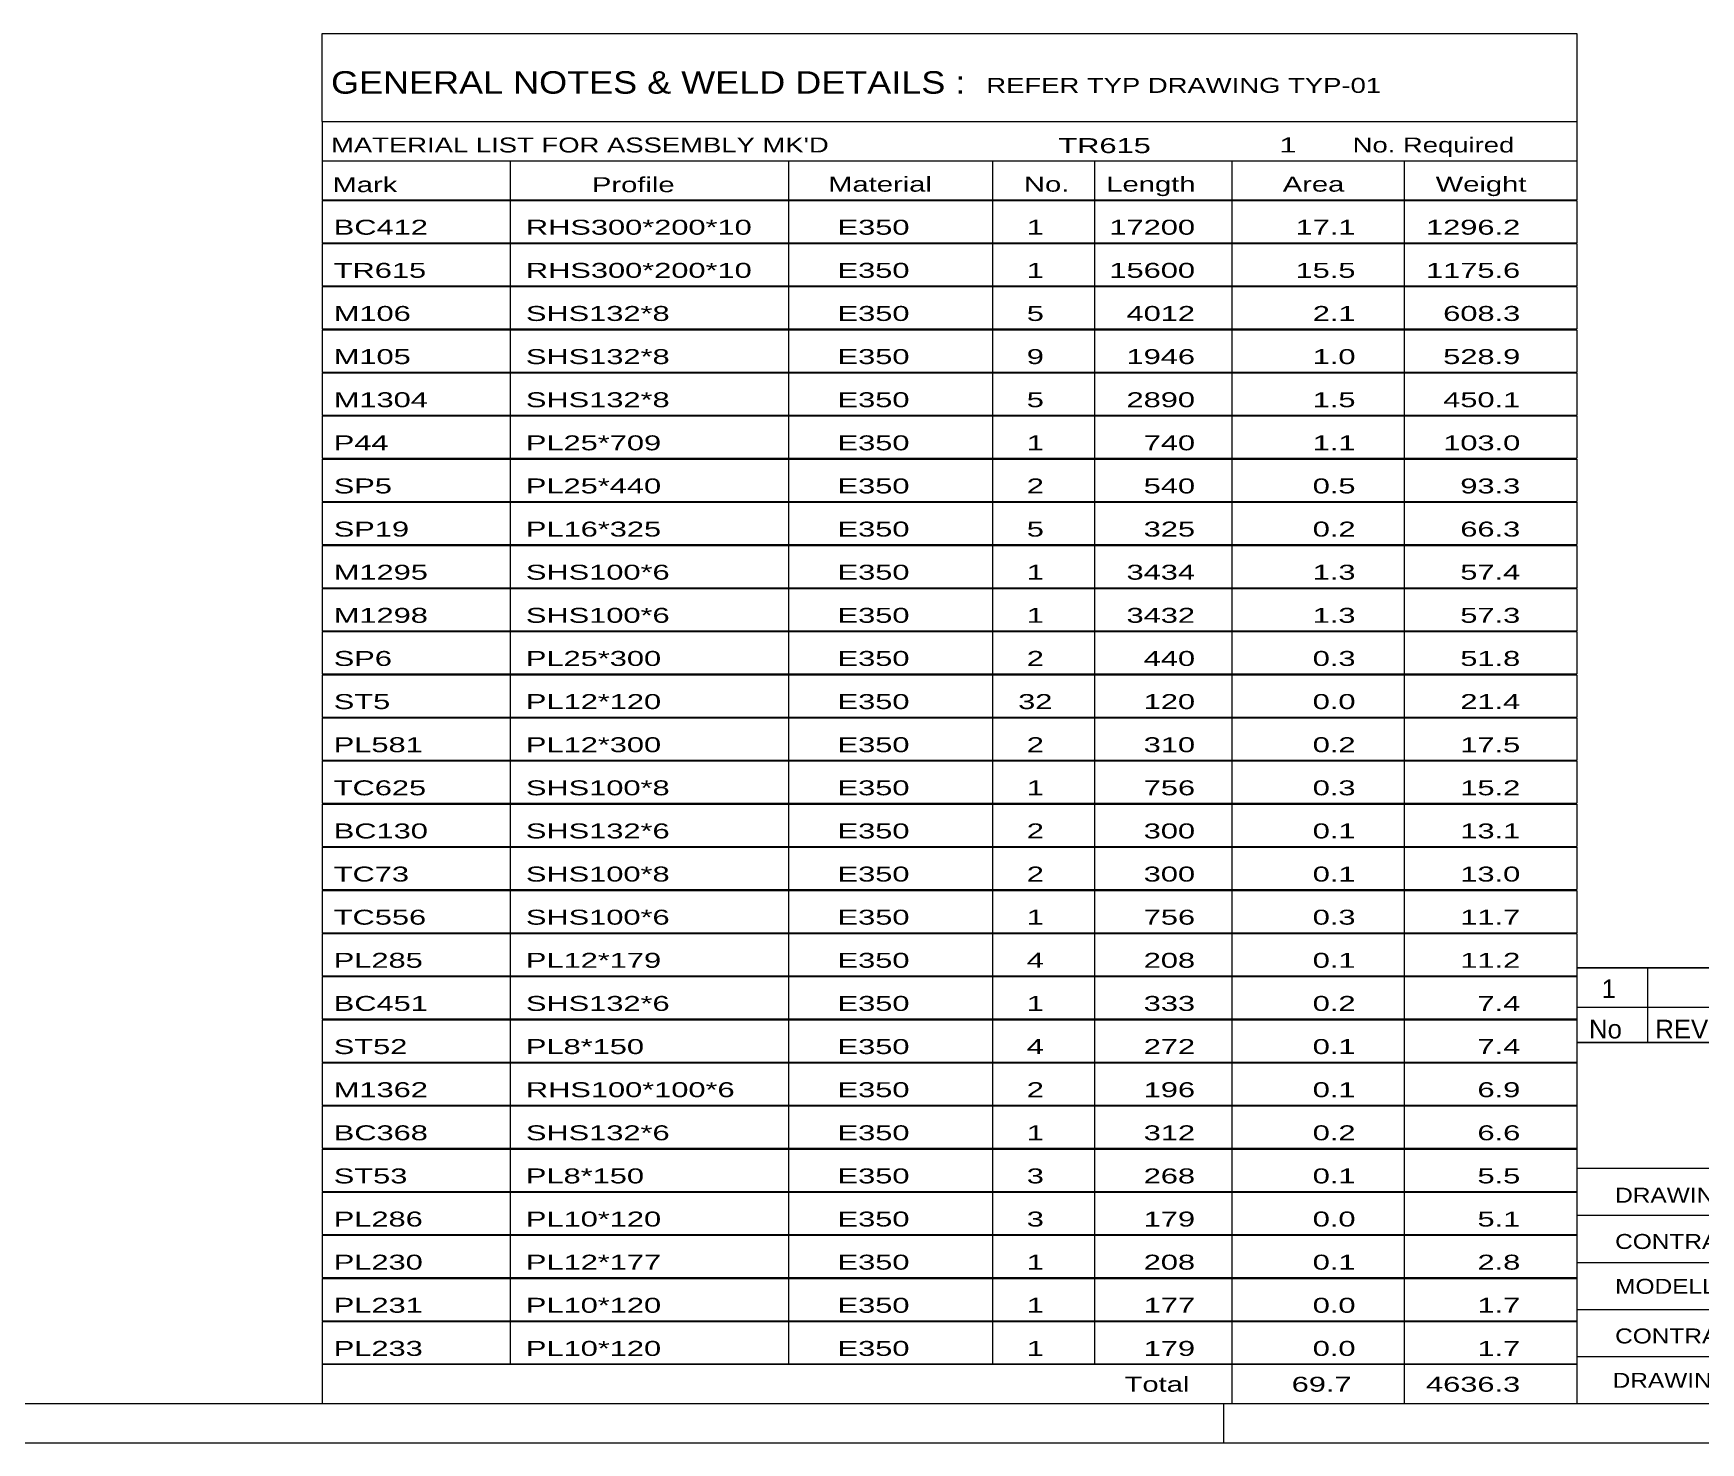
# Model space of a CAD drawing. Header units: millimetres. Extents: x -92 to 749, y -446 to 148.
# Drawn here: x 387.3 to 599.9, y -445.9 to -266.1 of the extents above; entities that cross this region are included whole.
import ezdxf

# ---------------------------------------------------------------- set-up
doc = ezdxf.new("R2010")
doc.units = ezdxf.units.MM
doc.styles.add('Arial Narrow', font='ARIALN.TTF', dxfattribs={"height": 0.2})

# ---------------------------------------------------------------- blocks, each defined once
blk = doc.blocks.new('Unknown-122567614-1163')
at = {"color": 5, "linetype": 'Continuous'}
for p, q in [((-86.86, -440.88), (744.14, -440.88)), ((539.14, -445.88), (539.14, -440.88)), ((-91.86, -445.88), (749.14, -445.88))]:
    blk.add_line(p, q, dxfattribs=at)
blk = doc.blocks.new('Unknown-122567614-20808')
at = {"color": 7, "linetype": 'Continuous'}
for p, q in [((424.14, -266.13), (584.14, -266.13)), ((424.14, -277.38), (424.14, -266.13)), ((584.14, -266.13), (584.14, -277.38)), ((424.14, -277.38), (584.14, -277.38)), ((424.14, -277.38), (424.14, -282.38)), ((584.14, -277.38), (584.14, -282.38)), ((424.14, -282.38), (584.14, -282.38)), ((424.14, -282.38), (424.14, -287.38)), ((448.14, -282.38), (448.14, -287.38)), ((483.64, -282.38), (483.64, -287.38)), ((509.64, -282.38), (509.64, -287.38)), ((522.64, -282.38), (522.64, -287.38)), ((540.14, -282.38), (540.14, -287.38)), ((562.14, -282.38), (562.14, -287.38)), ((584.14, -282.38), (584.14, -287.38)), ((424.14, -287.38), (584.14, -287.38)), ((424.14, -287.43), (424.14, -292.83)), ((424.14, -287.43), (584.14, -287.43)), ((448.14, -287.38), (448.14, -292.88)), ((483.64, -287.38), (483.64, -292.88)), ((509.64, -287.38), (509.64, -292.88)), ((522.64, -287.38), (522.64, -292.88)), ((540.14, -287.38), (540.14, -292.88)), ((562.14, -287.38), (562.14, -292.88)), ((584.14, -287.43), (584.14, -292.83)), ((424.14, -292.83), (584.14, -292.83)), ((424.14, -292.93), (424.14, -298.33)), ((424.14, -292.93), (584.14, -292.93)), ((448.14, -292.88), (448.14, -298.38)), ((483.64, -292.88), (483.64, -298.38)), ((509.64, -292.88), (509.64, -298.38)), ((522.64, -292.88), (522.64, -298.38)), ((540.14, -292.88), (540.14, -298.38)), ((562.14, -292.88), (562.14, -298.38)), ((584.14, -292.93), (584.14, -298.33)), ((424.14, -298.33), (584.14, -298.33)), ((424.14, -298.43), (424.14, -303.83)), ((424.14, -298.43), (584.14, -298.43)), ((448.14, -298.38), (448.14, -303.88)), ((483.64, -298.38), (483.64, -303.88)), ((509.64, -298.38), (509.64, -303.88)), ((522.64, -298.38), (522.64, -303.88)), ((540.14, -298.38), (540.14, -303.88)), ((562.14, -298.38), (562.14, -303.88)), ((584.14, -298.43), (584.14, -303.83)), ((424.14, -303.83), (584.14, -303.83)), ((424.14, -303.93), (424.14, -309.33)), ((424.14, -303.93), (584.14, -303.93)), ((448.14, -303.88), (448.14, -309.38)), ((483.64, -303.88), (483.64, -309.38)), ((509.64, -303.88), (509.64, -309.38)), ((522.64, -303.88), (522.64, -309.38)), ((540.14, -303.88), (540.14, -309.38)), ((562.14, -303.88), (562.14, -309.38)), ((584.14, -303.93), (584.14, -309.33)), ((424.14, -309.33), (584.14, -309.33)), ((424.14, -309.43), (424.14, -314.83)), ((424.14, -309.43), (584.14, -309.43)), ((448.14, -309.38), (448.14, -314.88)), ((483.64, -309.38), (483.64, -314.88)), ((509.64, -309.38), (509.64, -314.88)), ((522.64, -309.38), (522.64, -314.88)), ((540.14, -309.38), (540.14, -314.88)), ((562.14, -309.38), (562.14, -314.88)), ((584.14, -309.43), (584.14, -314.83)), ((424.14, -314.83), (584.14, -314.83)), ((424.14, -314.93), (424.14, -320.33)), ((424.14, -314.93), (584.14, -314.93)), ((448.14, -314.88), (448.14, -320.38)), ((483.64, -314.88), (483.64, -320.38)), ((509.64, -314.88), (509.64, -320.38)), ((522.64, -314.88), (522.64, -320.38)), ((540.14, -314.88), (540.14, -320.38)), ((562.14, -314.88), (562.14, -320.38)), ((584.14, -314.93), (584.14, -320.33)), ((424.14, -320.33), (584.14, -320.33)), ((424.14, -320.43), (424.14, -325.83)), ((424.14, -320.43), (584.14, -320.43)), ((448.14, -320.38), (448.14, -325.88)), ((483.64, -320.38), (483.64, -325.88)), ((509.64, -320.38), (509.64, -325.88)), ((522.64, -320.38), (522.64, -325.88)), ((540.14, -320.38), (540.14, -325.88)), ((562.14, -320.38), (562.14, -325.88)), ((584.14, -320.43), (584.14, -325.83)), ((424.14, -325.83), (584.14, -325.83)), ((424.14, -325.93), (424.14, -331.33)), ((424.14, -325.93), (584.14, -325.93)), ((448.14, -325.88), (448.14, -331.38)), ((483.64, -325.88), (483.64, -331.38)), ((509.64, -325.88), (509.64, -331.38)), ((522.64, -325.88), (522.64, -331.38)), ((540.14, -325.88), (540.14, -331.38)), ((562.14, -325.88), (562.14, -331.38)), ((584.14, -325.93), (584.14, -331.33)), ((424.14, -331.33), (584.14, -331.33)), ((424.14, -331.43), (424.14, -336.83)), ((424.14, -331.43), (584.14, -331.43)), ((448.14, -331.38), (448.14, -336.88)), ((483.64, -331.38), (483.64, -336.88)), ((509.64, -331.38), (509.64, -336.88)), ((522.64, -331.38), (522.64, -336.88)), ((540.14, -331.38), (540.14, -336.88)), ((562.14, -331.38), (562.14, -336.88)), ((584.14, -331.43), (584.14, -336.83)), ((424.14, -336.83), (584.14, -336.83)), ((424.14, -336.93), (424.14, -342.33)), ((424.14, -336.93), (584.14, -336.93)), ((448.14, -336.88), (448.14, -342.38)), ((483.64, -336.88), (483.64, -342.38)), ((509.64, -336.88), (509.64, -342.38)), ((522.64, -336.88), (522.64, -342.38)), ((540.14, -336.88), (540.14, -342.38)), ((562.14, -336.88), (562.14, -342.38)), ((584.14, -336.93), (584.14, -342.33)), ((424.14, -342.33), (584.14, -342.33)), ((424.14, -342.43), (424.14, -347.83)), ((424.14, -342.43), (584.14, -342.43)), ((448.14, -342.38), (448.14, -347.88)), ((483.64, -342.38), (483.64, -347.88)), ((509.64, -342.38), (509.64, -347.88)), ((522.64, -342.38), (522.64, -347.88)), ((540.14, -342.38), (540.14, -347.88)), ((562.14, -342.38), (562.14, -347.88)), ((584.14, -342.43), (584.14, -347.83)), ((424.14, -347.83), (584.14, -347.83)), ((424.14, -347.93), (424.14, -353.33)), ((424.14, -347.93), (584.14, -347.93)), ((448.14, -347.88), (448.14, -353.38)), ((483.64, -347.88), (483.64, -353.38)), ((509.64, -347.88), (509.64, -353.38)), ((522.64, -347.88), (522.64, -353.38)), ((540.14, -347.88), (540.14, -353.38)), ((562.14, -347.88), (562.14, -353.38)), ((584.14, -347.93), (584.14, -353.33)), ((424.14, -353.33), (584.14, -353.33)), ((424.14, -353.43), (424.14, -358.83)), ((424.14, -353.43), (584.14, -353.43)), ((448.14, -353.38), (448.14, -358.88)), ((483.64, -353.38), (483.64, -358.88)), ((509.64, -353.38), (509.64, -358.88)), ((522.64, -353.38), (522.64, -358.88)), ((540.14, -353.38), (540.14, -358.88)), ((562.14, -353.38), (562.14, -358.88)), ((584.14, -353.43), (584.14, -358.83)), ((424.14, -358.83), (584.14, -358.83)), ((424.14, -358.93), (424.14, -364.33)), ((424.14, -358.93), (584.14, -358.93)), ((448.14, -358.88), (448.14, -364.38)), ((483.64, -358.88), (483.64, -364.38)), ((509.64, -358.88), (509.64, -364.38)), ((522.64, -358.88), (522.64, -364.38)), ((540.14, -358.88), (540.14, -364.38)), ((562.14, -358.88), (562.14, -364.38)), ((584.14, -358.93), (584.14, -364.33)), ((424.14, -364.33), (584.14, -364.33)), ((424.14, -364.43), (424.14, -369.83)), ((424.14, -364.43), (584.14, -364.43)), ((448.14, -364.38), (448.14, -369.88)), ((483.64, -364.38), (483.64, -369.88)), ((509.64, -364.38), (509.64, -369.88)), ((522.64, -364.38), (522.64, -369.88)), ((540.14, -364.38), (540.14, -369.88)), ((562.14, -364.38), (562.14, -369.88)), ((584.14, -364.43), (584.14, -369.83)), ((424.14, -369.83), (584.14, -369.83)), ((448.14, -369.88), (448.14, -375.38)), ((483.64, -369.88), (483.64, -375.38)), ((509.64, -369.88), (509.64, -375.38)), ((522.64, -369.88), (522.64, -375.38)), ((540.14, -369.88), (540.14, -375.38)), ((562.14, -369.88), (562.14, -375.38)), ((424.14, -369.93), (424.14, -375.33)), ((424.14, -369.93), (584.14, -369.93)), ((584.14, -369.93), (584.14, -375.33)), ((424.14, -375.33), (584.14, -375.33)), ((424.14, -375.43), (424.14, -380.83)), ((424.14, -375.43), (584.14, -375.43)), ((448.14, -375.38), (448.14, -380.88)), ((483.64, -375.38), (483.64, -380.88)), ((509.64, -375.38), (509.64, -380.88)), ((522.64, -375.38), (522.64, -380.88)), ((540.14, -375.38), (540.14, -380.88)), ((562.14, -375.38), (562.14, -380.88)), ((584.14, -375.43), (584.14, -380.83)), ((424.14, -380.83), (584.14, -380.83)), ((424.14, -380.93), (424.14, -386.33)), ((424.14, -380.93), (584.14, -380.93)), ((448.14, -380.88), (448.14, -386.38)), ((483.64, -380.88), (483.64, -386.38)), ((509.64, -380.88), (509.64, -386.38)), ((522.64, -380.88), (522.64, -386.38)), ((540.14, -380.88), (540.14, -386.38)), ((562.14, -380.88), (562.14, -386.38)), ((584.14, -380.93), (584.14, -386.33)), ((424.14, -386.33), (584.14, -386.33)), ((424.14, -386.43), (424.14, -391.83)), ((424.14, -386.43), (584.14, -386.43)), ((448.14, -386.38), (448.14, -391.88)), ((483.64, -386.38), (483.64, -391.88)), ((509.64, -386.38), (509.64, -391.88)), ((522.64, -386.38), (522.64, -391.88)), ((540.14, -386.38), (540.14, -391.88)), ((562.14, -386.38), (562.14, -391.88)), ((584.14, -386.43), (584.14, -391.83)), ((424.14, -391.83), (584.14, -391.83)), ((424.14, -391.93), (424.14, -397.33)), ((424.14, -391.93), (584.14, -391.93)), ((448.14, -391.88), (448.14, -397.38)), ((483.64, -391.88), (483.64, -397.38)), ((509.64, -391.88), (509.64, -397.38)), ((522.64, -391.88), (522.64, -397.38)), ((540.14, -391.88), (540.14, -397.38)), ((562.14, -391.88), (562.14, -397.38)), ((584.14, -391.93), (584.14, -397.33)), ((424.14, -397.33), (584.14, -397.33)), ((424.14, -397.43), (424.14, -402.83)), ((424.14, -397.43), (584.14, -397.43)), ((448.14, -397.38), (448.14, -402.88)), ((483.64, -397.38), (483.64, -402.88)), ((509.64, -397.38), (509.64, -402.88)), ((522.64, -397.38), (522.64, -402.88)), ((540.14, -397.38), (540.14, -402.88)), ((562.14, -397.38), (562.14, -402.88)), ((584.14, -397.43), (584.14, -402.83)), ((424.14, -402.83), (584.14, -402.83)), ((424.14, -402.93), (424.14, -408.33)), ((424.14, -402.93), (584.14, -402.93)), ((448.14, -402.88), (448.14, -408.38)), ((483.64, -402.88), (483.64, -408.38)), ((509.64, -402.88), (509.64, -408.38)), ((522.64, -402.88), (522.64, -408.38)), ((540.14, -402.88), (540.14, -408.38)), ((562.14, -402.88), (562.14, -408.38)), ((584.14, -402.93), (584.14, -408.33)), ((424.14, -408.33), (584.14, -408.33)), ((424.14, -408.43), (424.14, -413.83)), ((424.14, -408.43), (584.14, -408.43)), ((448.14, -408.38), (448.14, -413.88)), ((483.64, -408.38), (483.64, -413.88)), ((509.64, -408.38), (509.64, -413.88)), ((522.64, -408.38), (522.64, -413.88)), ((540.14, -408.38), (540.14, -413.88)), ((562.14, -408.38), (562.14, -413.88)), ((584.14, -408.43), (584.14, -413.83)), ((424.14, -413.83), (584.14, -413.83)), ((424.14, -413.93), (424.14, -419.33)), ((424.14, -413.93), (584.14, -413.93)), ((448.14, -413.88), (448.14, -419.38)), ((483.64, -413.88), (483.64, -419.38)), ((509.64, -413.88), (509.64, -419.38)), ((522.64, -413.88), (522.64, -419.38)), ((540.14, -413.88), (540.14, -419.38)), ((562.14, -413.88), (562.14, -419.38)), ((584.14, -413.93), (584.14, -419.33)), ((424.14, -419.33), (584.14, -419.33)), ((424.14, -419.43), (424.14, -424.83)), ((424.14, -419.43), (584.14, -419.43)), ((448.14, -419.38), (448.14, -424.88)), ((483.64, -419.38), (483.64, -424.88)), ((509.64, -419.38), (509.64, -424.88)), ((522.64, -419.38), (522.64, -424.88)), ((540.14, -419.38), (540.14, -424.88)), ((562.14, -419.38), (562.14, -424.88)), ((584.14, -419.43), (584.14, -424.83)), ((424.14, -424.83), (584.14, -424.83)), ((424.14, -424.93), (424.14, -430.33)), ((424.14, -424.93), (584.14, -424.93)), ((448.14, -424.88), (448.14, -430.38)), ((483.64, -424.88), (483.64, -430.38)), ((509.64, -424.88), (509.64, -430.38)), ((522.64, -424.88), (522.64, -430.38)), ((540.14, -424.88), (540.14, -430.38)), ((562.14, -424.88), (562.14, -430.38)), ((584.14, -424.93), (584.14, -430.33)), ((424.14, -430.33), (584.14, -430.33)), ((424.14, -430.43), (424.14, -435.83)), ((424.14, -430.43), (584.14, -430.43)), ((448.14, -430.38), (448.14, -435.88)), ((483.64, -430.38), (483.64, -435.88)), ((509.64, -430.38), (509.64, -435.88)), ((522.64, -430.38), (522.64, -435.88)), ((540.14, -430.38), (540.14, -435.88)), ((562.14, -430.38), (562.14, -435.88)), ((584.14, -430.43), (584.14, -435.83)), ((424.14, -435.83), (584.14, -435.83)), ((424.14, -435.88), (584.14, -435.88)), ((424.14, -435.88), (424.14, -440.88)), ((540.14, -435.88), (540.14, -440.88)), ((562.14, -435.88), (562.14, -440.88)), ((584.14, -435.88), (584.14, -440.88)), ((424.14, -440.88), (584.14, -440.88))]:
    blk.add_line(p, q, dxfattribs=at)
at = {"color": 7, "style": 'Arial Narrow'}
for s, height, width, p in [('GENERAL NOTES & WELD DETAILS :', 2.8633, 1.4, (425.29, -273.82)), ('REFER TYP DRAWING TYP-01', 1.9089, 1.6, (508.84, -273.72)), ("MATERIAL LIST FOR ASSEMBLY MK'D", 1.9089, 1.6, (425.29, -281.32)), ('TR615', 1.909, 1.794707, (518.04, -281.4)), ('1', 1.91, 1.794707, (546.22, -281.32)), ('No. Required', 1.9089, 1.6, (555.55, -281.32)), ('Mark', 1.909, 1.7, (425.48, -286.38)), ('Profile', 1.909, 1.7, (458.56, -286.38)), ('Material', 1.909, 1.7, (488.68, -286.32)), ('No.', 1.909, 1.7, (513.64, -286.32)), ('Length', 1.909, 1.7, (524.14, -286.32)), ('Area', 1.909, 1.7, (546.64, -286.32)), ('Weight', 1.909, 1.7, (566.14, -286.32))]:
    blk.add_text(s, height=height, dxfattribs=dict(at, width=width)).set_placement(p)
at = {"color": 7, "linetype": 'Continuous', "style": 'Arial Narrow'}
for s, height, width, p in [('BC412', 1.909, 1.794707, (425.64, -291.81)), ('RHS300*200*10', 1.9089, 1.794707, (450.14, -291.81)), ('E350', 1.909, 1.794707, (489.88, -291.81)), ('1', 1.91, 1.794707, (514, -291.81)), ('17200', 1.909, 1.794707, (524.54, -291.81)), ('17.1', 1.909, 1.794707, (548.27, -291.81)), ('1296.2', 1.909, 1.794707, (564.91, -291.81)), ('TR615', 1.909, 1.794707, (425.64, -297.31)), ('RHS300*200*10', 1.9089, 1.794707, (450.14, -297.31)), ('E350', 1.909, 1.794707, (489.88, -297.31)), ('1', 1.91, 1.794707, (514, -297.31)), ('15600', 1.909, 1.794707, (524.54, -297.31)), ('15.5', 1.909, 1.794707, (548.27, -297.31)), ('1175.6', 1.909, 1.794707, (564.91, -297.31)), ('M106', 1.909, 1.794707, (425.64, -302.81)), ('SHS132*8', 1.909, 1.794707, (450.14, -302.81)), ('E350', 1.909, 1.794707, (489.88, -302.81)), ('5', 1.91, 1.794707, (514, -302.81)), ('4012', 1.909, 1.794707, (526.72, -302.81)), ('2.1', 1.909, 1.794707, (550.46, -302.81)), ('608.3', 1.909, 1.794707, (567.1, -302.81)), ('M105', 1.909, 1.794707, (425.64, -308.31)), ('SHS132*8', 1.909, 1.794707, (450.14, -308.31)), ('E350', 1.909, 1.794707, (489.88, -308.31)), ('9', 1.91, 1.794707, (514, -308.31)), ('1946', 1.909, 1.794707, (526.72, -308.31)), ('1.0', 1.909, 1.794707, (550.46, -308.31)), ('528.9', 1.909, 1.794707, (567.1, -308.31)), ('M1304', 1.909, 1.794707, (425.64, -313.81)), ('SHS132*8', 1.909, 1.794707, (450.14, -313.81)), ('E350', 1.909, 1.794707, (489.88, -313.81)), ('5', 1.91, 1.794707, (514, -313.81)), ('2890', 1.909, 1.794707, (526.72, -313.81)), ('1.5', 1.909, 1.794707, (550.46, -313.81)), ('450.1', 1.909, 1.794707, (567.1, -313.81)), ('P44', 1.909, 1.794707, (425.64, -319.31)), ('PL25*709', 1.909, 1.794707, (450.14, -319.31)), ('E350', 1.909, 1.794707, (489.88, -319.31)), ('1', 1.91, 1.794707, (514, -319.31)), ('740', 1.909, 1.794707, (528.91, -319.31)), ('1.1', 1.909, 1.794707, (550.46, -319.31)), ('103.0', 1.909, 1.794707, (567.1, -319.31)), ('SP5', 1.909, 1.794707, (425.64, -324.81)), ('PL25*440', 1.909, 1.794707, (450.14, -324.81)), ('E350', 1.909, 1.794707, (489.88, -324.81)), ('2', 1.91, 1.794707, (514, -324.81)), ('540', 1.909, 1.794707, (528.91, -324.81)), ('0.5', 1.909, 1.794707, (550.46, -324.81)), ('93.3', 1.909, 1.794707, (569.28, -324.81)), ('SP19', 1.909, 1.794707, (425.64, -330.31)), ('PL16*325', 1.909, 1.794707, (450.14, -330.31)), ('E350', 1.909, 1.794707, (489.88, -330.31)), ('5', 1.91, 1.794707, (514, -330.31)), ('325', 1.909, 1.794707, (528.91, -330.31)), ('0.2', 1.909, 1.794707, (550.46, -330.31)), ('66.3', 1.909, 1.794707, (569.28, -330.31)), ('M1295', 1.909, 1.794707, (425.64, -335.81)), ('SHS100*6', 1.909, 1.794707, (450.14, -335.81)), ('E350', 1.909, 1.794707, (489.88, -335.81)), ('1', 1.91, 1.794707, (514, -335.81)), ('3434', 1.909, 1.794707, (526.72, -335.81)), ('1.3', 1.909, 1.794707, (550.46, -335.81)), ('57.4', 1.909, 1.794707, (569.28, -335.81)), ('M1298', 1.909, 1.794707, (425.64, -341.31)), ('SHS100*6', 1.909, 1.794707, (450.14, -341.31)), ('E350', 1.909, 1.794707, (489.88, -341.31)), ('1', 1.91, 1.794707, (514, -341.31)), ('3432', 1.909, 1.794707, (526.72, -341.31)), ('1.3', 1.909, 1.794707, (550.46, -341.31)), ('57.3', 1.909, 1.794707, (569.28, -341.31)), ('SP6', 1.909, 1.794707, (425.64, -346.81)), ('PL25*300', 1.909, 1.794707, (450.14, -346.81)), ('E350', 1.909, 1.794707, (489.88, -346.81)), ('2', 1.91, 1.794707, (514, -346.81)), ('440', 1.909, 1.794707, (528.91, -346.81)), ('0.3', 1.909, 1.794707, (550.46, -346.81)), ('51.8', 1.909, 1.794707, (569.28, -346.81)), ('ST5', 1.909, 1.794707, (425.64, -352.31)), ('PL12*120', 1.909, 1.794707, (450.14, -352.31)), ('E350', 1.909, 1.794707, (489.88, -352.31)), ('32', 1.909, 1.794707, (512.9, -352.31)), ('120', 1.909, 1.794707, (528.91, -352.31)), ('0.0', 1.909, 1.794707, (550.46, -352.31)), ('21.4', 1.909, 1.794707, (569.28, -352.31)), ('PL581', 1.909, 1.794707, (425.64, -357.81)), ('PL12*300', 1.909, 1.794707, (450.14, -357.81)), ('E350', 1.909, 1.794707, (489.88, -357.81)), ('2', 1.91, 1.794707, (514, -357.81)), ('310', 1.909, 1.794707, (528.91, -357.81)), ('0.2', 1.909, 1.794707, (550.46, -357.81)), ('17.5', 1.909, 1.794707, (569.28, -357.81)), ('TC625', 1.909, 1.794707, (425.64, -363.31)), ('SHS100*8', 1.909, 1.794707, (450.14, -363.31)), ('E350', 1.909, 1.794707, (489.88, -363.31)), ('756', 1.909, 1.794707, (528.91, -363.31)), ('0.3', 1.909, 1.794707, (550.46, -363.31)), ('15.2', 1.909, 1.794707, (569.28, -363.31)), ('1', 1.91, 1.794707, (514, -363.31)), ('BC130', 1.909, 1.794707, (425.64, -368.81)), ('SHS132*6', 1.909, 1.794707, (450.14, -368.81)), ('E350', 1.909, 1.794707, (489.88, -368.81)), ('2', 1.91, 1.794707, (514, -368.81)), ('300', 1.909, 1.794707, (528.91, -368.81)), ('0.1', 1.909, 1.794707, (550.46, -368.81)), ('13.1', 1.909, 1.794707, (569.28, -368.81)), ('TC73', 1.909, 1.794707, (425.64, -374.31)), ('SHS100*8', 1.909, 1.794707, (450.14, -374.31)), ('E350', 1.909, 1.794707, (489.88, -374.31)), ('2', 1.91, 1.794707, (514, -374.31)), ('300', 1.909, 1.794707, (528.91, -374.31)), ('0.1', 1.909, 1.794707, (550.46, -374.31)), ('13.0', 1.909, 1.794707, (569.28, -374.31)), ('TC556', 1.909, 1.794707, (425.64, -379.81)), ('SHS100*6', 1.909, 1.794707, (450.14, -379.81)), ('E350', 1.909, 1.794707, (489.88, -379.81)), ('1', 1.91, 1.794707, (514, -379.81)), ('756', 1.909, 1.794707, (528.91, -379.81)), ('0.3', 1.909, 1.794707, (550.46, -379.81)), ('11.7', 1.909, 1.794707, (569.28, -379.81)), ('PL285', 1.909, 1.794707, (425.64, -385.31)), ('PL12*179', 1.909, 1.794707, (450.14, -385.31)), ('E350', 1.909, 1.794707, (489.88, -385.31)), ('4', 1.91, 1.794707, (514, -385.31)), ('208', 1.909, 1.794707, (528.91, -385.31)), ('0.1', 1.909, 1.794707, (550.46, -385.31)), ('11.2', 1.909, 1.794707, (569.28, -385.31)), ('BC451', 1.909, 1.794707, (425.64, -390.81)), ('SHS132*6', 1.909, 1.794707, (450.14, -390.81)), ('E350', 1.909, 1.794707, (489.88, -390.81)), ('1', 1.91, 1.794707, (514, -390.81)), ('333', 1.909, 1.794707, (528.91, -390.81)), ('0.2', 1.909, 1.794707, (550.46, -390.81)), ('7.4', 1.909, 1.794707, (571.47, -390.81)), ('ST52', 1.909, 1.794707, (425.64, -396.31)), ('PL8*150', 1.909, 1.794707, (450.14, -396.31)), ('E350', 1.909, 1.794707, (489.88, -396.31)), ('4', 1.91, 1.794707, (514, -396.31)), ('272', 1.909, 1.794707, (528.91, -396.31)), ('0.1', 1.909, 1.794707, (550.46, -396.31)), ('7.4', 1.909, 1.794707, (571.47, -396.31)), ('M1362', 1.909, 1.794707, (425.64, -401.81)), ('RHS100*100*6', 1.9089, 1.794707, (450.14, -401.81)), ('E350', 1.909, 1.794707, (489.88, -401.81)), ('2', 1.91, 1.794707, (514, -401.81)), ('196', 1.909, 1.794707, (528.91, -401.81)), ('0.1', 1.909, 1.794707, (550.46, -401.81)), ('6.9', 1.909, 1.794707, (571.47, -401.81)), ('BC368', 1.909, 1.794707, (425.64, -407.31)), ('SHS132*6', 1.909, 1.794707, (450.14, -407.31)), ('E350', 1.909, 1.794707, (489.88, -407.31)), ('1', 1.91, 1.794707, (514, -407.31)), ('312', 1.909, 1.794707, (528.91, -407.31)), ('0.2', 1.909, 1.794707, (550.46, -407.31)), ('6.6', 1.909, 1.794707, (571.47, -407.31)), ('ST53', 1.909, 1.794707, (425.64, -412.81)), ('PL8*150', 1.909, 1.794707, (450.14, -412.81)), ('E350', 1.909, 1.794707, (489.88, -412.81)), ('3', 1.91, 1.794707, (514, -412.81)), ('268', 1.909, 1.794707, (528.91, -412.81)), ('0.1', 1.909, 1.794707, (550.46, -412.81)), ('5.5', 1.909, 1.794707, (571.47, -412.81)), ('PL286', 1.909, 1.794707, (425.64, -418.31)), ('PL10*120', 1.909, 1.794707, (450.14, -418.31)), ('E350', 1.909, 1.794707, (489.88, -418.31)), ('3', 1.91, 1.794707, (514, -418.31)), ('179', 1.909, 1.794707, (528.91, -418.31)), ('0.0', 1.909, 1.794707, (550.46, -418.31)), ('5.1', 1.909, 1.794707, (571.47, -418.31)), ('PL230', 1.909, 1.794707, (425.64, -423.81)), ('PL12*177', 1.909, 1.794707, (450.14, -423.81)), ('E350', 1.909, 1.794707, (489.88, -423.81)), ('1', 1.91, 1.794707, (514, -423.81)), ('208', 1.909, 1.794707, (528.91, -423.81)), ('0.1', 1.909, 1.794707, (550.46, -423.81)), ('2.8', 1.909, 1.794707, (571.47, -423.81)), ('PL231', 1.909, 1.794707, (425.64, -429.31)), ('PL10*120', 1.909, 1.794707, (450.14, -429.31)), ('E350', 1.909, 1.794707, (489.88, -429.31)), ('1', 1.91, 1.794707, (514, -429.31)), ('177', 1.909, 1.794707, (528.91, -429.31)), ('0.0', 1.909, 1.794707, (550.46, -429.31)), ('1.7', 1.909, 1.794707, (571.47, -429.31)), ('PL233', 1.909, 1.794707, (425.64, -434.81)), ('PL10*120', 1.909, 1.794707, (450.14, -434.81)), ('E350', 1.909, 1.794707, (489.88, -434.81)), ('1', 1.91, 1.794707, (514, -434.81)), ('179', 1.909, 1.794707, (528.91, -434.81)), ('0.0', 1.909, 1.794707, (550.46, -434.81)), ('1.7', 1.909, 1.794707, (571.47, -434.81)), ('Total', 1.909, 1.7, (526.47, -439.38)), ('69.7', 1.909, 1.794707, (547.78, -439.38)), ('4636.3', 1.909, 1.794707, (564.91, -439.38))]:
    blk.add_text(s, height=height, dxfattribs=dict(at, width=width)).set_placement(p)
blk = doc.blocks.new('Unknown-122567614-20807')
at = {"color": 7, "linetype": 'Continuous'}
for p, q in [((584.14, -394.82), (584.14, -440.88)), ((584.14, -394.82), (744.14, -394.82)), ((744.14, -394.88), (744.14, -440.88)), ((584.14, -410.88), (744.14, -410.88)), ((624.28, -410.88), (624.28, -440.88)), ((584.14, -416.88), (744.14, -416.88)), ((726.14, -440.82), (726.14, -416.82)), ((584.14, -422.88), (744.14, -422.88)), ((668.28, -422.88), (668.28, -440.88)), ((584.14, -428.88), (744.14, -428.88)), ((584.14, -434.88), (726.14, -434.88)), ((584.14, -440.88), (744.14, -440.88))]:
    blk.add_line(p, q, dxfattribs=at)
at = {"color": 7, "style": 'Arial Narrow'}
for s, height, width, p in [('DRAWING TITLE', 1.9089, 1.425378, (589.02, -415.27)), ('TRUSS', 1.909, 1.425378, (625.95, -415.29)), ('CONTRACT', 1.909, 1.425378, (589.02, -421.17)), ('TERMINAL BUILDING', 1.9089, 1.425378, (626.2, -420.8)), ('MODELLED BY', 1.9089, 1.425378, (589.02, -426.89)), ('GSK', 1.909, 1.425378, (626.02, -426.83)), ('ISSUED', 1.909, 1.425378, (669.08, -427.23)), ('21.05.2026', 1.909, 1.425378, (685.83, -427.36)), ('CONTRACT NO', 1.9089, 1.425378, (589.02, -433.22)), ('AN-C-1376', 1.909, 1.425378, (626.37, -433.1)), ('SCALE', 1.909, 1.425378, (669.08, -433.23)), ('A1', 6.204, 1.25, (730.38, -438.68)), ('DRAWING No', 1.909, 1.425378, (588.7, -438.88)), ('[TR.615]', 1.909, 1.425378, (626.6, -438.89)), ('1', 3.34, 1.5, (706.05, -440.2)), ('REVISION No.', 1.9089, 1.425378, (669.08, -440.11))]:
    blk.add_text(s, height=height, dxfattribs=dict(at, width=width)).set_placement(p)
at = {"color": 7, "linetype": 'Continuous', "style": 'Arial Narrow'}
for s, height, width, p in [('PH #', 2.1, 1.42538, (731.54, -421.32)), ('110', 2.1, 1.42538, (732.33, -427.22)), ('NTS', 1.909, 1.425378, (686.14, -432.82))]:
    blk.add_text(s, height=height, dxfattribs=dict(at, width=width)).set_placement(p)
blk = doc.blocks.new('Unknown-122567614-20810')
at = {"color": 7, "linetype": 'Continuous'}
for p, q in [((584.14, -385.32), (744.14, -385.32)), ((744.14, -385.32), (584.14, -385.32)), ((584.14, -385.32), (584.14, -390.32)), ((593.14, -385.32), (593.14, -390.32)), ((617.14, -385.32), (617.14, -390.32)), ((714.14, -385.32), (714.14, -390.32)), ((744.14, -385.32), (744.14, -390.32)), ((584.14, -390.32), (744.14, -390.32)), ((584.14, -390.32), (584.14, -394.82)), ((584.14, -390.32), (744.14, -390.32)), ((593.14, -390.32), (593.14, -394.82)), ((617.14, -390.32), (617.14, -394.82)), ((714.14, -390.32), (714.14, -394.82)), ((744.14, -390.32), (744.14, -394.82)), ((744.14, -394.82), (584.14, -394.82))]:
    blk.add_line(p, q, dxfattribs=at)
at = {"color": 7, "linetype": 'Continuous', "style": 'Arial Narrow'}
for s, height, width, p in [('1', 2.39, 1.196471, (587.3, -389.18)), ('0', 2.39, 1.196471, (602.15, -389.18)), ('ISSUED FOR CONSTRUCTION', 2.3861, 1.196471, (619.14, -389.18)), ('21.05.2026', 2.386, 1.196471, (720.14, -389.18)), ('No', 2.386, 1.2, (585.69, -394.32)), ('REV MARK', 2.386, 1.2, (594.14, -394.32)), ('REVISION DESCRIPTION', 2.3861, 1.2, (619.14, -394.32)), ('REV. DATE', 2.386, 1.2, (719.42, -394.32))]:
    blk.add_text(s, height=height, dxfattribs=dict(at, width=width)).set_placement(p)

msp = doc.modelspace()

# ---------------------------------------------------------------- block references
for name in ['Unknown-122567614-1163', 'Unknown-122567614-20808', 'Unknown-122567614-20810', 'Unknown-122567614-20807']:
    msp.add_blockref(name, (0, 0))

doc.saveas('drawing.dxf')
